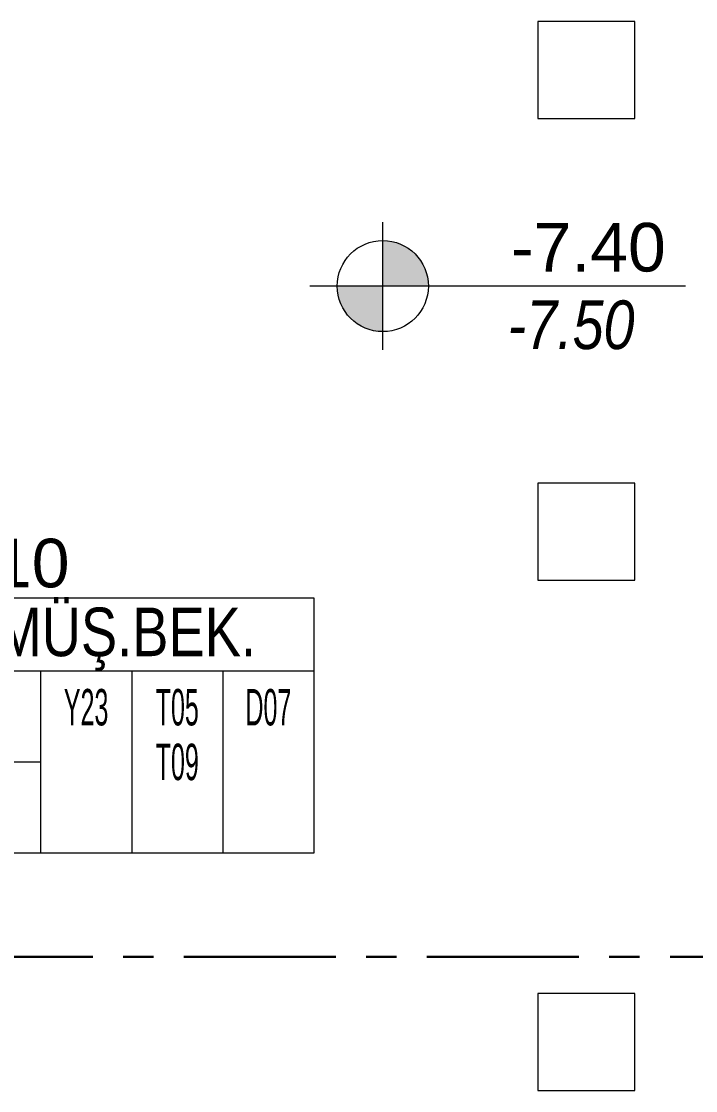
# Model space of a CAD drawing. Header units: metres. Extents: x -17582 to 152404, y -4219 to 29421.
# Drawn here: x 94115 to 94670, y 1600 to 2480 of the extents above; entities that cross this region are included whole.
import ezdxf
from ezdxf.enums import TextEntityAlignment as Align

# ---------------------------------------------------------------- set-up
doc = ezdxf.new("R2010")
doc.units = ezdxf.units.M
doc.header["$LTSCALE"] = 100
doc.header["$MEASUREMENT"] = 0
doc.linetypes.add('CENTER', pattern=[2, 1.25, -0.25, 0.25, -0.25])
doc.layers.get('0').update_dxf_attribs({"color": 9, "lineweight": 9})
for name, color, linetype, lineweight in [('01', 9, 'Continuous', 9), ('21', 9, 'Continuous', 9), ('21_mahal200', 9, 'Continuous', 9), ('E-KABLO', 7, 'Continuous', 30)]:
    doc.layers.add(name, color=color, linetype=linetype, lineweight=lineweight)
doc.styles.add('Arial', font='arial.ttf', dxfattribs={"height": 2.5})
doc.styles.add('MuuM_TEXT-ITALIC', font='ARIALNI.TTF')
doc.styles.add('MuuM_TEXT-STANDART', font='ARIALN.TTF')

# ---------------------------------------------------------------- blocks, each defined once
blk = doc.blocks.new('p-kolon_80x80')
blk.add_lwpolyline([(-40, -40), (40, -40), (40, 40), (-40, 40)], close=True)
blk = doc.blocks.new('1.Bod.Ara.Sitatik Elk')
at = {"layer": '01'}
for p in [(10580, -6190), (10580, -6570), (10580, -6990)]:
    blk.add_blockref('p-kolon_80x80', p, dxfattribs=at)
blk = doc.blocks.new('0_roomno2')
blk.add_lwpolyline([(19.375, -10.5), (0, -10.5), (0, 0), (19.375, 0)], close=True)
for points in [[(0, -3), (19.375, -3)], [(8.125, -3), (8.125, -10.5)], [(11.875, -3), (11.875, -10.5)], [(15.625, -3), (15.625, -10.5)], [(0, -6.75), (8.125, -6.75)]]:
    blk.add_lwpolyline(points)
at = {"style": 'MuuM_TEXT-STANDART', "width": 0.6}
blk.add_text('H:', height=1.5, dxfattribs=at).set_placement((0.35, -8.608), align=Align.MIDDLE_LEFT)
at = {"style": 'Arial'}
blk.add_attdef('ODANO', (0, 1.17), '', height=2, dxfattribs=at)
blk.add_attdef('MEKANADI', text='', height=2, dxfattribs=at).set_placement((0.35, -3), align=Align.BOTTOM_LEFT)
at = {"style": 'MuuM_TEXT-STANDART', "width": 0.6}
for tag, p in [('YER01', (10, -4.5)), ('TAVAN01', (13.75, -4.5)), ('DUVAR01', (17.5, -4.5)), ('YER02', (10, -6.75)), ('TAVAN02', (13.75, -6.75)), ('DUVAR02', (17.5, -6.75)), ('YER03', (10, -9)), ('TAVAN03', (13.75, -9)), ('DUVAR03', (17.5, -9))]:
    blk.add_attdef(tag, text='', height=1.5, dxfattribs=at).set_placement(p, align=Align.MIDDLE_CENTER)
for tag, p in [('M2', (0.35, -4.875)), ('TEMIZTAVANYUKSEKLIGI', (1.8, -8.608))]:
    blk.add_attdef(tag, text='', height=1.5, dxfattribs=at).set_placement(p, align=Align.MIDDLE_LEFT)
blk = doc.blocks.new('0_elevationtarget-p-bk')
h = blk.add_hatch(color=250)
h.paths.add_polyline_path([(1.875, 0, 0.414214), (0, 1.875), (0, 0)])
h.paths.add_polyline_path([(0, 0), (-1.875, 0, 0.414214), (0, -1.875)])
blk.add_line((0, -2.625), (0, 2.625))
blk.add_lwpolyline([(12.453, 0), (-3, 0)])
blk.add_circle((0, 0), 1.875)
at = {"style": 'Arial'}
blk.add_attdef('BITMISKOT', text='', height=2, dxfattribs=at).set_placement((4.5, 0), align=Align.BOTTOM_LEFT)
at = {"style": 'MuuM_TEXT-ITALIC'}
blk.add_attdef('FINISHINGFLOORLEVEL', text='', height=2, dxfattribs=at).set_placement((4.5, -0.592), align=Align.TOP_LEFT)
blk = doc.blocks.new('1.Bod.Ara.Mimari Elk')
at = {"layer": '01'}
blk.add_blockref('p-kolon_80x80', (10580, -6190), dxfattribs=at)
at = {"layer": '21', "xscale": 20, "yscale": 20, "zscale": 20}
blk.add_blockref('0_elevationtarget-p-bk', (10412.5, -6367.85), dxfattribs=at).add_auto_attribs({'BITMISKOT': ' -7.40', 'FINISHINGFLOORLEVEL': ' -7.50'})
at = {"layer": '21_mahal200'}
ref = blk.add_blockref('0_roomno2', (9968.33, -6624.45), dxfattribs=dict(at, xscale=20, yscale=20, zscale=20))
ref.add_attrib('ODANO', 'B1A-10', (9968.33, -6615.8), dxfattribs={"layer": '0', "height": 40, "style": 'Arial'})
ref.add_attrib('MEKANADI', 'AUDI MÜŞ.BEK.', dxfattribs={"layer": '0', "height": 40, "style": 'Arial', "width": 0.8}).set_placement((9975.33, -6684.45), align=Align.BOTTOM_LEFT)
ref.add_attrib('M2', '##### m2', dxfattribs={"layer": '0', "height": 30, "style": 'MuuM_TEXT-STANDART', "width": 0.6}).set_placement((9975.33, -6721.95), align=Align.MIDDLE_LEFT)
ref.add_attrib('TEMIZTAVANYUKSEKLIGI', '2.70 M', dxfattribs={"layer": '0', "height": 30, "style": 'MuuM_TEXT-STANDART', "width": 0.6}).set_placement((10004.33, -6796.61), align=Align.MIDDLE_LEFT)
ref.add_attrib('YER01', 'Y23', dxfattribs={"layer": '0', "height": 30, "style": 'MuuM_TEXT-STANDART', "width": 0.6}).set_placement((10168.33, -6714.45), align=Align.MIDDLE_CENTER)
ref.add_attrib('TAVAN01', 'T05', dxfattribs={"layer": '0', "height": 30, "style": 'MuuM_TEXT-STANDART', "width": 0.6}).set_placement((10243.33, -6714.45), align=Align.MIDDLE_CENTER)
ref.add_attrib('DUVAR01', 'D07', dxfattribs={"layer": '0', "height": 30, "style": 'MuuM_TEXT-STANDART', "width": 0.6}).set_placement((10318.33, -6714.45), align=Align.MIDDLE_CENTER)
ref.add_attrib('TAVAN02', 'T09', dxfattribs={"layer": '0', "height": 30, "style": 'MuuM_TEXT-STANDART', "width": 0.6}).set_placement((10243.33, -6759.45), align=Align.MIDDLE_CENTER)

msp = doc.modelspace()

# ---------------------------------------------------------------- linework, layer by layer
at = {"layer": 'E-KABLO', "color": 6, "linetype": 'CENTER'}
msp.add_line((94973.85, 1710.17), (92485.54, 1710.17), dxfattribs=at)

# ---------------------------------------------------------------- block references
for name in ['1.Bod.Ara.Mimari Elk', '1.Bod.Ara.Sitatik Elk']:
    msp.add_blockref(name, (84000, 8630.17))

doc.saveas('drawing.dxf')
